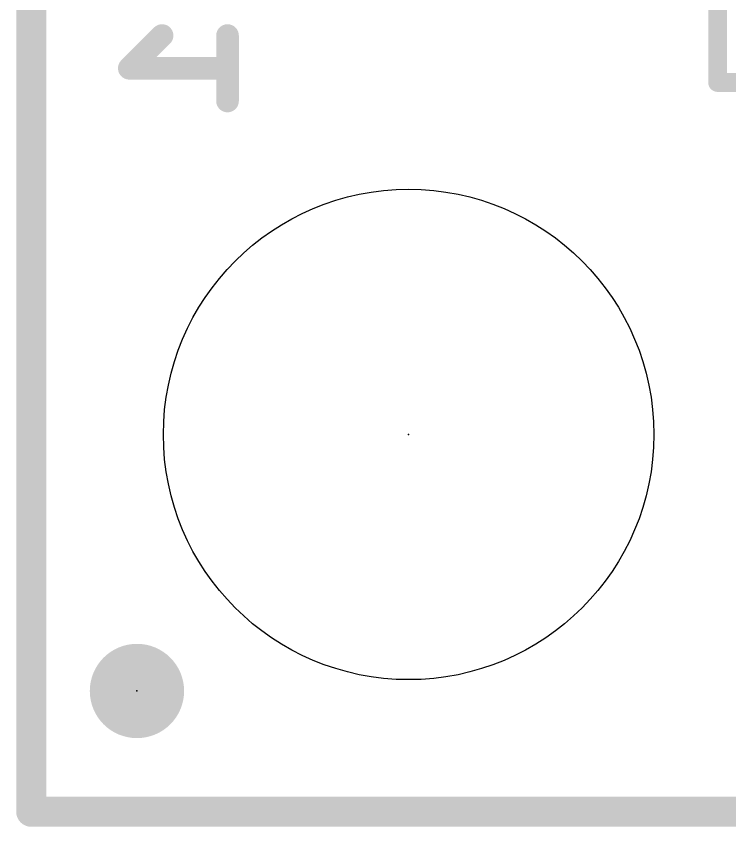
# Model space of a CAD drawing. Extents: x -0.1 to 14.1, y -0.1 to 15.3.
# Drawn here: x -0.1 to 4.7, y -0.1 to 5.36 of the extents above; entities that cross this region are included whole.
import ezdxf

# ---------------------------------------------------------------- set-up
doc = ezdxf.new("R2010")
doc.units = 0
for name, color, linetype in [('1', 12, 'CONTINUOUS'), ('16', 132, 'CONTINUOUS'), ('20', 53, 'CONTINUOUS'), ('23', 53, 'CONTINUOUS'), ('51', 53, 'CONTINUOUS')]:
    doc.layers.add(name, color=color, linetype=linetype)

# ---------------------------------------------------------------- blocks, each defined once
blk = doc.blocks.new('PIE')
at = {"const_width": 0.5}
blk.add_lwpolyline([(0, -0.25, 1), (0, 0.25, 1), (0, -0.25)], format="xyb", dxfattribs=at)

msp = doc.modelspace()

# ---------------------------------------------------------------- linework, layer by layer
at = {"layer": '16', "const_width": 0.1524}
for points in [[(0.8802, 5.2259), (0.6598, 5.0056)], [(1.3208, 5.2259), (1.3208, 4.7853)], [(0.6598, 5.0056), (1.3208, 5.0056)]]:
    msp.add_lwpolyline(points, dxfattribs=at)
at = {"layer": '16', "const_width": 0.0762}
for points in [[(0.9071, 5.1989, 1), (0.8532, 5.2528)], [(1.3589, 5.2259, 1), (1.2827, 5.2259)], [(0.6598, 5.0437, 1), (0.6598, 4.9675)], [(1.3208, 4.9675, 1), (1.3208, 5.0437)], [(0.6329, 5.0325, 1), (0.6868, 4.9786)], [(1.2827, 4.7853, 1), (1.3589, 4.7853)]]:
    msp.add_lwpolyline(points, format="xyb", dxfattribs=at)
at = {"layer": '20', "const_width": 0.2032}
for points in [[(0, 15.24), (0, 0)], [(0, 0), (13.95, 0)]]:
    msp.add_lwpolyline(points, dxfattribs=at)
at = {"layer": '20', "const_width": 0.1016}
for points in [[(0, 0.0508, 1), (0, -0.0508)], [(-0.0508, 0, 1), (0.0508, 0)]]:
    msp.add_lwpolyline(points, format="xyb", dxfattribs=at)
at = {"layer": '20'}
msp.add_circle((2.54, 2.54), 1.651, dxfattribs=at)
at = {"layer": '23'}
for p in [(2.54, 2.54), (0.7112, 0.8128)]:
    msp.add_point(p, dxfattribs=at)
at = {"layer": '51', "const_width": 0.127}
for points in [[(4.62, 4.91), (4.62, 5.62)], [(7.62, 4.91), (4.62, 4.91)]]:
    msp.add_lwpolyline(points, dxfattribs=at)
at = {"layer": '51', "const_width": 0.0635}
for points in [[(4.62, 4.9417, 1), (4.62, 4.8783)], [(4.5883, 4.91, 1), (4.6517, 4.91)]]:
    msp.add_lwpolyline(points, format="xyb", dxfattribs=at)

# ---------------------------------------------------------------- block references
at = {"layer": '1', "xscale": 0.635, "yscale": 0.635}
msp.add_blockref('PIE', (0.7112, 0.8128), dxfattribs=at)

doc.saveas('drawing.dxf')
